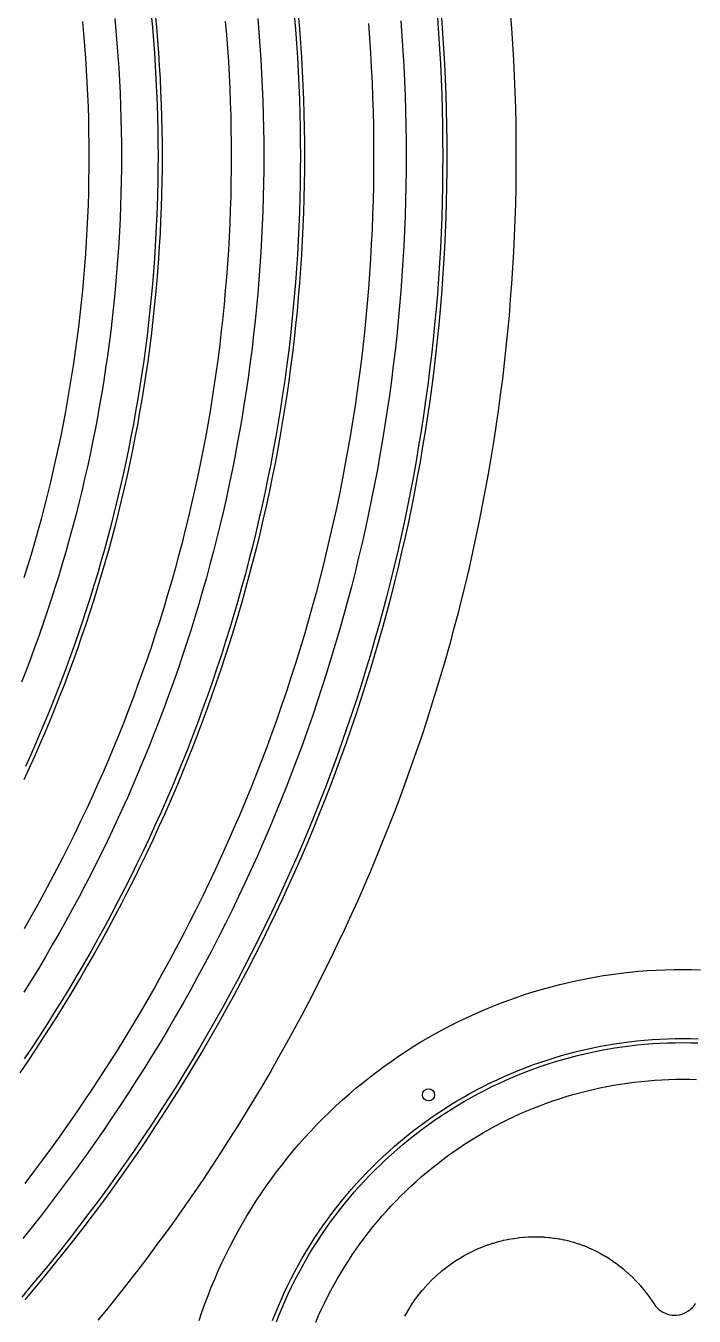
# Model space of a CAD drawing. Header units: metres. Extents: x 10 to 1210, y 10 to 2773.
# Drawn here: x 789.5 to 953.8, y 174.7 to 492 of the extents above; entities that cross this region are included whole.
import ezdxf

# ---------------------------------------------------------------- set-up
doc = ezdxf.new("R2010")
doc.units = ezdxf.units.M
for name, color, linetype in [('ACIKLIK', 5, 'Continuous'), ('ASKI_DELIK', 6, 'Continuous'), ('CAM_SABLON', 4, 'Continuous'), ('DIS_KENAR_V91_Z3', 1, 'Continuous'), ('LAMBA_T4_Z4', 3, 'Continuous')]:
    doc.layers.add(name, color=color, linetype=linetype)

msp = doc.modelspace()

# ---------------------------------------------------------------- linework, layer by layer
at = {"layer": 'ACIKLIK'}
for points in [[(811.37, 493.83), (811.66, 490.77), (811.91, 487.7), (812.14, 484.62), (812.34, 481.55), (812.52, 478.47), (812.66, 475.4), (812.78, 472.32), (812.88, 469.24), (812.95, 466.16), (812.99, 463.08), (813, 460), (813, 460), (812.99, 456.92), (812.95, 453.84), (812.88, 450.76), (812.78, 447.68), (812.66, 444.6), (812.52, 441.53), (812.34, 438.45), (812.14, 435.38), (811.91, 432.3), (811.66, 429.23), (811.37, 426.17), (811.07, 423.1), (810.73, 420.04), (810.37, 416.98), (809.98, 413.92), (809.56, 410.87), (809.12, 407.82), (808.65, 404.78), (808.16, 401.74), (807.64, 398.7), (807.09, 395.67), (806.51, 392.64), (805.91, 389.62), (805.29, 386.61), (804.63, 383.6), (803.95, 380.59), (803.25, 377.59), (802.51, 374.6), (801.76, 371.62), (800.97, 368.64), (800.16, 365.66), (799.33, 362.7), (798.46, 359.74), (797.58, 356.79), (796.66, 353.85), (795.72, 350.92), (794.76, 347.99), (793.77, 345.07), (792.75, 342.17), (791.71, 339.27), (790.65, 336.38), (789.55, 333.5), (788.44, 330.63)], [(881.7, 493.19), (881.97, 489.51), (882.21, 485.82), (882.42, 482.14), (882.6, 478.45), (882.74, 474.76), (882.85, 471.07), (882.94, 467.38), (882.98, 463.69), (883, 460), (883, 460), (882.98, 456.31), (882.94, 452.62), (882.85, 448.93), (882.74, 445.24), (882.6, 441.55), (882.42, 437.86), (882.21, 434.18), (881.97, 430.49), (881.7, 426.81), (881.39, 423.13), (881.05, 419.46), (880.68, 415.78), (880.28, 412.12), (879.85, 408.45), (879.38, 404.79), (878.88, 401.13), (878.35, 397.48), (877.79, 393.83), (877.2, 390.18), (876.57, 386.55), (875.92, 382.91), (875.23, 379.29), (874.51, 375.67), (873.76, 372.05), (872.97, 368.45), (872.16, 364.85), (871.31, 361.25), (870.43, 357.67), (869.53, 354.09), (868.59, 350.52), (867.62, 346.96), (866.61, 343.41), (865.58, 339.86), (864.52, 336.33), (863.42, 332.8), (862.3, 329.29), (861.14, 325.78), (859.95, 322.28), (858.74, 318.8), (857.49, 315.33), (856.21, 311.86), (854.9, 308.41), (853.57, 304.97), (852.2, 301.54), (850.8, 298.13), (849.37, 294.72), (847.92, 291.33), (846.43, 287.95), (844.91, 284.58), (843.37, 281.23), (841.79, 277.89), (840.19, 274.57), (838.56, 271.26), (836.9, 267.96), (835.21, 264.68), (833.49, 261.41), (831.74, 258.16), (829.96, 254.93), (828.16, 251.7), (826.33, 248.5), (824.47, 245.31), (822.58, 242.14), (820.67, 238.98), (818.72, 235.84), (816.75, 232.72), (814.76, 229.62), (812.73, 226.53), (810.68, 223.46), (808.61, 220.41), (806.5, 217.38), (804.37, 214.36), (802.21, 211.37), (800.03, 208.39), (797.82, 205.43), (795.59, 202.49), (793.33, 199.58), (791.04, 196.68), (788.73, 193.8)], [(846.52, 493.82), (846.8, 490.44), (847.05, 487.07), (847.28, 483.69), (847.47, 480.31), (847.63, 476.92), (847.76, 473.54), (847.87, 470.16), (847.94, 466.77), (847.98, 463.39), (848, 460), (848, 460), (847.98, 456.61), (847.94, 453.23), (847.87, 449.84), (847.76, 446.46), (847.63, 443.08), (847.47, 439.69), (847.28, 436.31), (847.05, 432.93), (846.8, 429.56), (846.52, 426.18), (846.21, 422.81), (845.87, 419.44), (845.51, 416.08), (845.11, 412.71), (844.68, 409.36), (844.22, 406), (843.74, 402.65), (843.22, 399.3), (842.68, 395.96), (842.11, 392.62), (841.5, 389.29), (840.87, 385.97), (840.21, 382.65), (839.52, 379.33), (838.8, 376.02), (838.06, 372.72), (837.28, 369.42), (836.47, 366.13), (835.64, 362.85), (834.78, 359.58), (833.89, 356.31), (832.97, 353.05), (832.02, 349.8), (831.05, 346.56), (830.04, 343.33), (829.01, 340.1), (827.95, 336.89), (826.86, 333.68), (825.74, 330.48), (824.6, 327.3), (823.43, 324.12), (822.23, 320.95), (821, 317.8), (819.75, 314.65), (818.47, 311.52), (817.16, 308.4), (815.82, 305.29), (814.46, 302.19), (813.06, 299.1), (811.65, 296.02), (810.2, 292.96), (808.73, 289.91), (807.23, 286.88), (805.71, 283.85), (804.16, 280.84), (802.58, 277.85), (800.98, 274.86), (799.35, 271.89), (797.7, 268.94), (796.02, 266), (794.31, 263.08), (792.58, 260.17), (790.82, 257.27), (789.04, 254.39)], [(860.79, 173.29), (861.47, 174.86), (862.18, 176.42), (862.92, 177.96), (863.68, 179.49), (864.47, 181.01), (865.29, 182.51), (866.13, 184), (867, 185.47), (867.89, 186.93), (868.81, 188.37), (869.76, 189.8), (870.72, 191.21), (871.72, 192.6), (872.73, 193.98), (873.78, 195.33), (874.84, 196.67), (875.93, 197.99), (877.04, 199.29), (878.17, 200.57), (879.33, 201.84), (880.51, 203.08), (881.7, 204.3), (882.92, 205.49), (884.16, 206.67), (885.43, 207.83), (886.71, 208.96), (888.01, 210.07), (889.33, 211.16), (890.67, 212.22), (892.02, 213.27), (893.4, 214.28), (894.79, 215.28), (896.2, 216.24), (897.63, 217.19), (899.07, 218.11), (900.53, 219), (902, 219.87), (903.49, 220.71), (904.99, 221.53), (906.51, 222.32), (908.04, 223.08), (909.58, 223.82), (911.14, 224.53), (912.71, 225.21), (914.29, 225.86), (915.88, 226.49), (917.48, 227.09), (919.09, 227.66), (920.72, 228.2), (922.35, 228.72), (923.99, 229.2), (925.64, 229.66), (927.29, 230.09), (928.96, 230.49), (930.62, 230.86), (932.3, 231.2), (933.98, 231.51), (935.67, 231.79), (937.36, 232.05), (939.06, 232.27), (940.76, 232.46), (942.46, 232.63), (944.16, 232.76), (945.87, 232.86), (947.58, 232.94), (949.29, 232.98), (951, 233), (952.71, 232.98), (954.42, 232.94)]]:
    msp.add_lwpolyline(points, dxfattribs=at)
at = {"layer": 'ASKI_DELIK'}
msp.add_circle((888.5, 229.14), 1.5, dxfattribs=at)
at = {"layer": 'CAM_SABLON'}
for points in [[(890.67, 493.89), (890.95, 490.13), (891.19, 486.37), (891.41, 482.61), (891.59, 478.84), (891.74, 475.08), (891.85, 471.31), (891.93, 467.54), (891.98, 463.77), (892, 460), (892, 460), (891.98, 456.23), (891.93, 452.46), (891.85, 448.69), (891.74, 444.92), (891.59, 441.16), (891.41, 437.39), (891.19, 433.63), (890.95, 429.87), (890.67, 426.11), (890.36, 422.35), (890.01, 418.59), (889.63, 414.84), (889.22, 411.1), (888.78, 407.35), (888.3, 403.61), (887.8, 399.88), (887.25, 396.15), (886.68, 392.42), (886.08, 388.7), (885.44, 384.98), (884.77, 381.27), (884.06, 377.57), (883.33, 373.87), (882.56, 370.18), (881.76, 366.5), (880.93, 362.82), (880.06, 359.15), (879.17, 355.49), (878.24, 351.84), (877.28, 348.19), (876.29, 344.55), (875.26, 340.92), (874.21, 337.31), (873.12, 333.7), (872.01, 330.1), (870.86, 326.5), (869.68, 322.92), (868.46, 319.35), (867.22, 315.8), (865.95, 312.25), (864.64, 308.71), (863.31, 305.19), (861.94, 301.67), (860.54, 298.17), (859.12, 294.68), (857.66, 291.2), (856.17, 287.74), (854.65, 284.29), (853.1, 280.85), (851.52, 277.43), (849.92, 274.02), (848.28, 270.62), (846.61, 267.24), (844.91, 263.88), (843.19, 260.52), (841.43, 257.19), (839.65, 253.87), (837.84, 250.56), (835.99, 247.27), (834.12, 244), (832.22, 240.74), (830.3, 237.5), (828.34, 234.28), (826.36, 231.07), (824.34, 227.89), (822.31, 224.72), (820.24, 221.56), (818.14, 218.43), (816.02, 215.31), (813.87, 212.22), (811.7, 209.14), (809.5, 206.08), (807.27, 203.04), (805.01, 200.02), (802.73, 197.02), (800.42, 194.03), (798.09, 191.07), (795.73, 188.13), (793.34, 185.21), (790.93, 182.32), (788.5, 179.44)], [(855.49, 494.6), (855.78, 491.15), (856.03, 487.69), (856.26, 484.24), (856.46, 480.78), (856.62, 477.32), (856.76, 473.86), (856.86, 470.39), (856.94, 466.93), (856.98, 463.46), (857, 460), (857, 460), (856.98, 456.54), (856.94, 453.07), (856.86, 449.61), (856.76, 446.14), (856.62, 442.68), (856.46, 439.22), (856.26, 435.76), (856.03, 432.31), (855.78, 428.85), (855.49, 425.4), (855.17, 421.95), (854.83, 418.5), (854.45, 415.06), (854.04, 411.62), (853.6, 408.18), (853.14, 404.75), (852.64, 401.32), (852.11, 397.9), (851.56, 394.48), (850.97, 391.06), (850.35, 387.65), (849.71, 384.25), (849.03, 380.85), (848.32, 377.46), (847.59, 374.07), (846.82, 370.69), (846.03, 367.32), (845.21, 363.96), (844.35, 360.6), (843.47, 357.25), (842.56, 353.91), (841.62, 350.57), (840.65, 347.25), (839.65, 343.93), (838.63, 340.62), (837.57, 337.32), (836.48, 334.03), (835.37, 330.75), (834.23, 327.48), (833.06, 324.22), (831.86, 320.97), (830.63, 317.73), (829.38, 314.5), (828.09, 311.28), (826.78, 308.07), (825.44, 304.88), (824.07, 301.7), (822.68, 298.53), (821.25, 295.37), (819.8, 292.22), (818.33, 289.09), (816.82, 285.97), (815.29, 282.86), (813.73, 279.77), (812.14, 276.69), (810.53, 273.62), (808.89, 270.57), (807.22, 267.53), (805.53, 264.51), (803.81, 261.5), (802.07, 258.51), (800.3, 255.53), (798.5, 252.57), (796.67, 249.62), (794.83, 246.69), (792.95, 243.78), (791.05, 240.88), (789.13, 238)], [(820.33, 494.7), (820.62, 491.55), (820.88, 488.4), (821.12, 485.25), (821.32, 482.1), (821.5, 478.95), (821.66, 475.79), (821.78, 472.63), (821.88, 469.48), (821.94, 466.32), (821.99, 463.16), (822, 460), (822, 460), (821.99, 456.84), (821.94, 453.68), (821.88, 450.52), (821.78, 447.37), (821.66, 444.21), (821.5, 441.05), (821.32, 437.9), (821.12, 434.75), (820.88, 431.6), (820.62, 428.45), (820.33, 425.3), (820.02, 422.16), (819.67, 419.02), (819.3, 415.88), (818.9, 412.75), (818.48, 409.62), (818.02, 406.49), (817.54, 403.37), (817.04, 400.25), (816.5, 397.14), (815.94, 394.03), (815.35, 390.93), (814.73, 387.83), (814.09, 384.74), (813.42, 381.65), (812.72, 378.57), (812, 375.49), (811.25, 372.42), (810.47, 369.36), (809.66, 366.31), (808.83, 363.26), (807.98, 360.22), (807.09, 357.19), (806.18, 354.16), (805.25, 351.14), (804.28, 348.14), (803.29, 345.14), (802.28, 342.14), (801.24, 339.16), (800.17, 336.19), (799.08, 333.22), (797.96, 330.27), (796.81, 327.33), (795.64, 324.39), (794.44, 321.47), (793.22, 318.56), (791.98, 315.65), (790.7, 312.76), (789.41, 309.88)], [(851.11, 173.35), (851.79, 175.08), (852.51, 176.81), (853.25, 178.52), (854.03, 180.22), (854.83, 181.91), (855.66, 183.58), (856.53, 185.23), (857.42, 186.87), (858.34, 188.5), (859.28, 190.11), (860.26, 191.7), (861.26, 193.28), (862.29, 194.83), (863.35, 196.37), (864.44, 197.89), (865.55, 199.39), (866.68, 200.88), (867.85, 202.34), (869.03, 203.78), (870.25, 205.2), (871.48, 206.6), (872.75, 207.97), (874.03, 209.33), (875.34, 210.66), (876.67, 211.97), (878.03, 213.25), (879.4, 214.52), (880.8, 215.75), (882.22, 216.97), (883.66, 218.15), (885.12, 219.32), (886.61, 220.45), (888.11, 221.56), (889.63, 222.65), (891.17, 223.71), (892.72, 224.74), (894.3, 225.74), (895.89, 226.72), (897.5, 227.66), (899.13, 228.58), (900.77, 229.47), (902.42, 230.34), (904.09, 231.17), (905.78, 231.97), (907.48, 232.75), (909.19, 233.49), (910.92, 234.21), (912.65, 234.89), (914.4, 235.55), (916.16, 236.17), (917.94, 236.76), (919.72, 237.32), (921.51, 237.85), (923.31, 238.35), (925.11, 238.82), (926.93, 239.26), (928.75, 239.66), (930.58, 240.03), (932.42, 240.37), (934.26, 240.68), (936.11, 240.96), (937.96, 241.2), (939.82, 241.41), (941.67, 241.59), (943.54, 241.74), (945.4, 241.85), (947.27, 241.93), (949.13, 241.98), (951, 242), (952.87, 241.98), (954.73, 241.93)]]:
    msp.add_lwpolyline(points, dxfattribs=at)
at = {"layer": 'DIS_KENAR_V91_Z3'}
for points in [[(908.61, 495.31), (908.9, 491.39), (909.16, 487.47), (909.38, 483.55), (909.57, 479.63), (909.73, 475.7), (909.85, 471.78), (909.93, 467.85), (909.98, 463.93), (910, 460), (910, 460), (909.98, 456.07), (909.93, 452.15), (909.85, 448.22), (909.73, 444.3), (909.57, 440.37), (909.38, 436.45), (909.16, 432.53), (908.9, 428.61), (908.61, 424.69), (908.29, 420.78), (907.93, 416.87), (907.53, 412.96), (907.11, 409.06), (906.65, 405.16), (906.15, 401.26), (905.62, 397.37), (905.06, 393.49), (904.46, 389.6), (903.83, 385.73), (903.16, 381.86), (902.46, 377.99), (901.73, 374.14), (900.97, 370.28), (900.17, 366.44), (899.33, 362.6), (898.47, 358.77), (897.57, 354.95), (896.63, 351.14), (895.67, 347.33), (894.67, 343.53), (893.63, 339.74), (892.57, 335.96), (891.47, 332.19), (890.34, 328.43), (889.17, 324.68), (887.98, 320.94), (886.75, 317.21), (885.48, 313.49), (884.19, 309.79), (882.86, 306.09), (881.5, 302.41), (880.11, 298.73), (878.69, 295.07), (877.23, 291.43), (875.75, 287.79), (874.23, 284.17), (872.68, 280.56), (871.1, 276.97), (869.48, 273.39), (867.84, 269.82), (866.16, 266.27), (864.46, 262.73), (862.72, 259.21), (860.95, 255.7), (859.15, 252.21), (857.33, 248.74), (855.47, 245.28), (853.58, 241.84), (851.66, 238.41), (849.71, 235), (847.73, 231.61), (845.73, 228.23), (843.69, 224.88), (841.62, 221.54), (839.53, 218.22), (837.4, 214.91), (835.25, 211.63), (833.07, 208.36), (830.86, 205.12), (828.62, 201.89), (826.35, 198.68), (824.06, 195.5), (821.74, 192.33), (819.39, 189.18), (817.01, 186.06), (814.6, 182.95), (812.17, 179.87), (809.72, 176.81), (807.23, 173.76)], [(803.41, 493.07), (803.69, 490.07), (803.94, 487.07), (804.16, 484.07), (804.36, 481.06), (804.53, 478.06), (804.67, 475.05), (804.79, 472.04), (804.88, 469.03), (804.95, 466.02), (804.99, 463.01), (805, 460), (805, 460), (804.99, 456.99), (804.95, 453.98), (804.88, 450.97), (804.79, 447.96), (804.67, 444.95), (804.53, 441.94), (804.36, 438.94), (804.16, 435.93), (803.94, 432.93), (803.69, 429.93), (803.41, 426.93), (803.11, 423.94), (802.78, 420.94), (802.43, 417.96), (802.05, 414.97), (801.64, 411.99), (801.21, 409.01), (800.75, 406.03), (800.27, 403.06), (799.76, 400.09), (799.22, 397.13), (798.66, 394.17), (798.07, 391.22), (797.46, 388.27), (796.82, 385.33), (796.16, 382.39), (795.47, 379.46), (794.75, 376.54), (794.01, 373.62), (793.24, 370.71), (792.45, 367.8), (791.64, 364.91), (790.79, 362.01), (789.93, 359.13), (789.03, 356.26)], [(838.55, 493.12), (838.83, 489.81), (839.07, 486.51), (839.29, 483.2), (839.48, 479.89), (839.64, 476.58), (839.77, 473.26), (839.87, 469.95), (839.94, 466.63), (839.99, 463.32), (840, 460), (840, 460), (839.99, 456.68), (839.94, 453.37), (839.87, 450.05), (839.77, 446.74), (839.64, 443.42), (839.48, 440.11), (839.29, 436.8), (839.07, 433.49), (838.83, 430.19), (838.55, 426.88), (838.25, 423.58), (837.92, 420.28), (837.56, 416.98), (837.17, 413.69), (836.75, 410.4), (836.3, 407.11), (835.83, 403.83), (835.32, 400.55), (834.79, 397.28), (834.23, 394.01), (833.64, 390.75), (833.02, 387.49), (832.37, 384.24), (831.7, 380.99), (830.99, 377.75), (830.26, 374.52), (829.5, 371.29), (828.71, 368.07), (827.9, 364.86), (827.05, 361.65), (826.18, 358.45), (825.28, 355.26), (824.35, 352.07), (823.4, 348.9), (822.41, 345.73), (821.4, 342.57), (820.36, 339.42), (819.3, 336.28), (818.2, 333.15), (817.08, 330.03), (815.94, 326.92), (814.76, 323.82), (813.56, 320.73), (812.33, 317.65), (811.07, 314.58), (809.79, 311.52), (808.48, 308.48), (807.15, 305.44), (805.79, 302.42), (804.4, 299.41), (802.98, 296.41), (801.54, 293.42), (800.08, 290.44), (798.58, 287.48), (797.06, 284.54), (795.52, 281.6), (793.95, 278.68), (792.36, 275.77), (790.74, 272.88), (789.09, 270)], [(873.72, 492.56), (873.99, 488.95), (874.23, 485.34), (874.43, 481.72), (874.61, 478.1), (874.75, 474.48), (874.86, 470.86), (874.94, 467.24), (874.98, 463.62), (875, 460), (875, 460), (874.98, 456.38), (874.94, 452.76), (874.86, 449.14), (874.75, 445.52), (874.61, 441.9), (874.43, 438.28), (874.23, 434.66), (873.99, 431.05), (873.72, 427.44), (873.42, 423.83), (873.09, 420.22), (872.73, 416.62), (872.33, 413.02), (871.91, 409.42), (871.45, 405.83), (870.96, 402.24), (870.44, 398.66), (869.89, 395.08), (869.31, 391.51), (868.7, 387.94), (868.05, 384.37), (867.38, 380.81), (866.67, 377.26), (865.93, 373.72), (865.16, 370.18), (864.36, 366.65), (863.53, 363.12), (862.67, 359.6), (861.78, 356.09), (860.86, 352.59), (859.91, 349.1), (858.92, 345.61), (857.91, 342.13), (856.87, 338.67), (855.79, 335.21), (854.69, 331.76), (853.55, 328.32), (852.39, 324.89), (851.2, 321.47), (849.97, 318.06), (848.72, 314.66), (847.44, 311.28), (846.12, 307.9), (844.78, 304.54), (843.41, 301.19), (842.01, 297.85), (840.58, 294.52), (839.12, 291.2), (837.63, 287.9), (836.12, 284.61), (834.57, 281.34), (833, 278.08), (831.4, 274.83), (829.77, 271.59), (828.11, 268.37), (826.42, 265.17), (824.71, 261.98), (822.97, 258.8), (821.2, 255.64), (819.4, 252.5), (817.58, 249.37), (815.72, 246.26), (813.85, 243.16), (811.94, 240.08), (810.01, 237.02), (808.05, 233.97), (806.06, 230.95), (804.05, 227.93), (802.01, 224.94), (799.95, 221.97), (797.86, 219.01), (795.74, 216.07), (793.6, 213.15), (791.43, 210.25), (789.24, 207.36)], [(832.12, 173.63), (832.81, 175.7), (833.54, 177.75), (834.3, 179.8), (835.1, 181.83), (835.94, 183.84), (836.81, 185.84), (837.71, 187.83), (838.65, 189.8), (839.62, 191.75), (840.63, 193.68), (841.67, 195.6), (842.75, 197.5), (843.85, 199.38), (844.99, 201.24), (846.17, 203.08), (847.37, 204.9), (848.61, 206.7), (849.87, 208.47), (851.17, 210.23), (852.5, 211.96), (853.86, 213.67), (855.24, 215.35), (856.66, 217.01), (858.11, 218.64), (859.58, 220.25), (861.08, 221.83), (862.61, 223.39), (864.17, 224.92), (865.75, 226.42), (867.36, 227.89), (868.99, 229.34), (870.65, 230.76), (872.33, 232.14), (874.04, 233.5), (875.77, 234.83), (877.53, 236.13), (879.3, 237.39), (881.1, 238.63), (882.92, 239.83), (884.76, 241.01), (886.62, 242.15), (888.5, 243.25), (890.4, 244.33), (892.32, 245.37), (894.25, 246.38), (896.2, 247.35), (898.17, 248.29), (900.16, 249.19), (902.16, 250.06), (904.17, 250.9), (906.2, 251.7), (908.25, 252.46), (910.3, 253.19), (912.37, 253.88), (914.45, 254.54), (916.55, 255.16), (918.65, 255.74), (920.76, 256.29), (922.88, 256.8), (925.01, 257.27), (927.15, 257.7), (929.29, 258.1), (931.45, 258.46), (933.6, 258.78), (935.77, 259.07), (937.93, 259.32), (940.11, 259.52), (942.28, 259.7), (944.46, 259.83), (946.64, 259.92), (948.82, 259.98), (951, 260), (953.18, 259.98), (955.36, 259.92)], [(882.71, 174.7), (883.22, 175.65), (883.33, 175.85), (883.88, 176.78), (884, 176.97), (884.58, 177.89), (884.71, 178.08), (885.33, 178.97), (885.46, 179.15), (886.12, 180.03), (886.25, 180.2), (886.94, 181.06), (887.08, 181.23), (887.81, 182.06), (887.95, 182.22), (888.71, 183.03), (888.86, 183.18), (889.65, 183.96), (889.8, 184.11), (890.62, 184.87), (890.78, 185.01), (891.62, 185.73), (891.78, 185.87), (892.65, 186.57), (892.82, 186.7), (893.71, 187.36), (893.89, 187.48), (894.8, 188.12), (894.98, 188.23), (895.92, 188.83), (896.1, 188.94), (897.05, 189.51), (897.24, 189.61), (898.21, 190.14), (898.4, 190.24), (899.39, 190.73), (899.58, 190.82), (900.58, 191.28), (900.78, 191.36), (901.8, 191.78), (902, 191.86), (903.02, 192.24), (903.22, 192.31), (904.26, 192.65), (904.46, 192.72), (905.5, 193.02), (905.72, 193.08), (906.76, 193.34), (906.97, 193.39), (908.02, 193.61), (908.24, 193.65), (909.29, 193.84), (909.5, 193.87), (910.56, 194.01), (910.78, 194.04), (911.82, 194.15), (912.05, 194.16), (913.09, 194.23), (913.31, 194.24), (914.36, 194.27), (914.58, 194.27), (915.61, 194.26), (915.84, 194.25), (916.87, 194.2), (917.09, 194.18), (918.11, 194.1), (918.33, 194.07), (919.35, 193.95), (919.57, 193.92), (920.57, 193.75), (920.79, 193.71), (921.78, 193.52), (921.99, 193.47), (922.97, 193.24), (923.18, 193.18), (924.15, 192.91), (924.36, 192.85), (925.3, 192.55), (925.51, 192.48), (926.44, 192.15), (926.65, 192.07), (927.56, 191.7), (927.76, 191.62), (928.66, 191.23), (928.85, 191.14), (929.73, 190.71), (929.92, 190.62), (930.78, 190.16), (930.96, 190.06), (931.8, 189.58), (931.98, 189.48), (932.8, 188.97), (932.97, 188.86), (933.77, 188.33), (933.93, 188.21), (934.71, 187.66), (934.86, 187.54), (935.62, 186.97), (935.77, 186.85), (936.5, 186.25), (936.64, 186.13), (937.35, 185.51), (937.48, 185.39), (938.16, 184.76), (938.3, 184.63), (938.95, 183.99), (939.08, 183.86), (939.71, 183.2), (939.83, 183.08), (940.43, 182.41), (940.54, 182.28), (941.12, 181.6), (941.23, 181.47), (941.78, 180.79), (941.88, 180.66), (942.4, 179.97), (942.5, 179.84), (942.99, 179.15), (943.08, 179.02), (943.55, 178.33), (943.64, 178.2), (943.87, 177.84), (944.31, 177.23), (944.7, 176.78), (945.14, 176.37), (945.62, 176.01), (946.13, 175.7), (946.67, 175.44), (947.23, 175.23), (947.81, 175.09), (948.4, 175), (949, 174.97), (949.6, 175), (950.19, 175.09), (950.77, 175.23), (951.33, 175.44), (951.87, 175.7), (952.38, 176.01), (952.86, 176.37), (953.3, 176.78), (953.69, 177.23), (954.13, 177.84)]]:
    msp.add_lwpolyline(points, dxfattribs=at)
at = {"layer": 'LAMBA_T4_Z4'}
for points in [[(856.49, 494.69), (856.77, 491.23), (857.03, 487.76), (857.26, 484.3), (857.45, 480.83), (857.62, 477.36), (857.76, 473.89), (857.86, 470.42), (857.94, 466.95), (857.98, 463.47), (858, 460), (858, 460), (857.98, 456.53), (857.94, 453.05), (857.86, 449.58), (857.76, 446.11), (857.62, 442.64), (857.45, 439.17), (857.26, 435.7), (857.03, 432.24), (856.77, 428.77), (856.49, 425.31), (856.17, 421.85), (855.82, 418.4), (855.44, 414.95), (855.03, 411.5), (854.59, 408.05), (854.13, 404.61), (853.63, 401.17), (853.1, 397.74), (852.54, 394.31), (851.95, 390.89), (851.34, 387.47), (850.69, 384.06), (850.01, 380.65), (849.3, 377.25), (848.57, 373.86), (847.8, 370.47), (847, 367.09), (846.18, 363.72), (845.32, 360.35), (844.44, 356.99), (843.52, 353.64), (842.58, 350.3), (841.61, 346.96), (840.61, 343.64), (839.58, 340.32), (838.52, 337.01), (837.43, 333.71), (836.32, 330.42), (835.17, 327.14), (834, 323.88), (832.8, 320.62), (831.56, 317.37), (830.31, 314.13), (829.02, 310.91), (827.7, 307.69), (826.36, 304.49), (824.99, 301.3), (823.59, 298.12), (822.16, 294.95), (820.71, 291.8), (819.23, 288.66), (817.72, 285.53), (816.18, 282.41), (814.62, 279.31), (813.03, 276.22), (811.41, 273.15), (809.77, 270.09), (808.1, 267.05), (806.4, 264.02), (804.68, 261), (802.93, 258), (801.15, 255.01), (799.35, 252.05), (797.52, 249.09), (795.67, 246.15), (793.79, 243.23), (791.89, 240.33), (789.96, 237.44), (788, 234.57)], [(821.33, 494.79), (821.62, 491.64), (821.88, 488.48), (822.12, 485.32), (822.32, 482.16), (822.5, 479), (822.65, 475.83), (822.78, 472.67), (822.88, 469.5), (822.94, 466.34), (822.99, 463.17), (823, 460), (823, 460), (822.99, 456.83), (822.94, 453.66), (822.88, 450.5), (822.78, 447.33), (822.65, 444.17), (822.5, 441), (822.32, 437.84), (822.12, 434.68), (821.88, 431.52), (821.62, 428.36), (821.33, 425.21), (821.01, 422.06), (820.67, 418.91), (820.29, 415.76), (819.89, 412.62), (819.47, 409.48), (819.01, 406.35), (818.53, 403.21), (818.02, 400.09), (817.49, 396.97), (816.92, 393.85), (816.33, 390.74), (815.71, 387.63), (815.07, 384.53), (814.4, 381.43), (813.7, 378.34), (812.97, 375.26), (812.22, 372.18), (811.44, 369.11), (810.63, 366.05), (809.8, 362.99), (808.94, 359.94), (808.05, 356.9), (807.14, 353.87), (806.2, 350.84), (805.23, 347.83), (804.24, 344.82), (803.22, 341.82), (802.18, 338.83), (801.11, 335.85), (800.01, 332.87), (798.89, 329.91), (797.74, 326.96), (796.57, 324.02), (795.37, 321.09), (794.14, 318.16), (792.89, 315.25), (791.62, 312.35), (790.32, 309.47), (788.99, 306.59)], [(891.67, 493.97), (891.95, 490.2), (892.19, 486.43), (892.41, 482.66), (892.59, 478.89), (892.74, 475.11), (892.85, 471.33), (892.93, 467.56), (892.98, 463.78), (893, 460), (893, 460), (892.98, 456.22), (892.93, 452.44), (892.85, 448.67), (892.74, 444.89), (892.59, 441.11), (892.41, 437.34), (892.19, 433.57), (891.95, 429.8), (891.67, 426.03), (891.35, 422.26), (891.01, 418.5), (890.63, 414.74), (890.22, 410.98), (889.77, 407.23), (889.3, 403.48), (888.79, 399.74), (888.24, 396), (887.67, 392.26), (887.06, 388.53), (886.42, 384.81), (885.75, 381.09), (885.04, 377.38), (884.31, 373.67), (883.54, 369.97), (882.74, 366.28), (881.9, 362.6), (881.04, 358.92), (880.14, 355.25), (879.21, 351.59), (878.25, 347.93), (877.25, 344.29), (876.23, 340.65), (875.17, 337.02), (874.08, 333.4), (872.96, 329.79), (871.81, 326.2), (870.62, 322.61), (869.41, 319.03), (868.16, 315.46), (866.89, 311.91), (865.58, 308.36), (864.24, 304.83), (862.87, 301.31), (861.47, 297.8), (860.04, 294.3), (858.58, 290.81), (857.09, 287.34), (855.57, 283.88), (854.01, 280.44), (852.43, 277.01), (850.82, 273.59), (849.18, 270.19), (847.51, 266.8), (845.81, 263.42), (844.08, 260.06), (842.32, 256.72), (840.53, 253.39), (838.71, 250.08), (836.86, 246.78), (834.99, 243.5), (833.09, 240.24), (831.15, 236.99), (829.19, 233.76), (827.2, 230.55), (825.19, 227.35), (823.14, 224.17), (821.07, 221.01), (818.97, 217.87), (816.85, 214.75), (814.69, 211.64), (812.51, 208.56), (810.3, 205.49), (808.07, 202.44), (805.81, 199.41), (803.52, 196.41), (801.21, 193.42), (798.87, 190.45), (796.5, 187.5), (794.11, 184.58), (791.7, 181.67), (789.26, 178.79)], [(850.17, 173.7), (850.86, 175.46), (851.59, 177.2), (852.34, 178.93), (853.12, 180.64), (853.93, 182.34), (854.77, 184.03), (855.64, 185.7), (856.54, 187.36), (857.47, 189), (858.43, 190.62), (859.41, 192.23), (860.42, 193.82), (861.46, 195.39), (862.53, 196.95), (863.63, 198.48), (864.75, 200), (865.9, 201.49), (867.07, 202.97), (868.27, 204.42), (869.49, 205.85), (870.74, 207.27), (872.01, 208.66), (873.31, 210.02), (874.63, 211.37), (875.98, 212.69), (877.34, 213.99), (878.73, 215.26), (880.15, 216.51), (881.58, 217.73), (883.03, 218.93), (884.51, 220.1), (886, 221.25), (887.52, 222.37), (889.05, 223.47), (890.61, 224.54), (892.18, 225.58), (893.77, 226.59), (895.38, 227.57), (897, 228.53), (898.64, 229.46), (900.3, 230.36), (901.97, 231.23), (903.66, 232.07), (905.36, 232.88), (907.07, 233.66), (908.8, 234.41), (910.54, 235.14), (912.3, 235.83), (914.06, 236.49), (915.84, 237.12), (917.63, 237.71), (919.42, 238.28), (921.23, 238.82), (923.05, 239.32), (924.87, 239.79), (926.71, 240.23), (928.55, 240.64), (930.39, 241.02), (932.25, 241.36), (934.11, 241.67), (935.97, 241.95), (937.84, 242.19), (939.71, 242.41), (941.59, 242.59), (943.47, 242.74), (945.35, 242.85), (947.23, 242.93), (949.12, 242.98), (951, 243), (952.88, 242.98), (954.77, 242.93)]]:
    msp.add_lwpolyline(points, dxfattribs=at)

doc.saveas('drawing.dxf')
